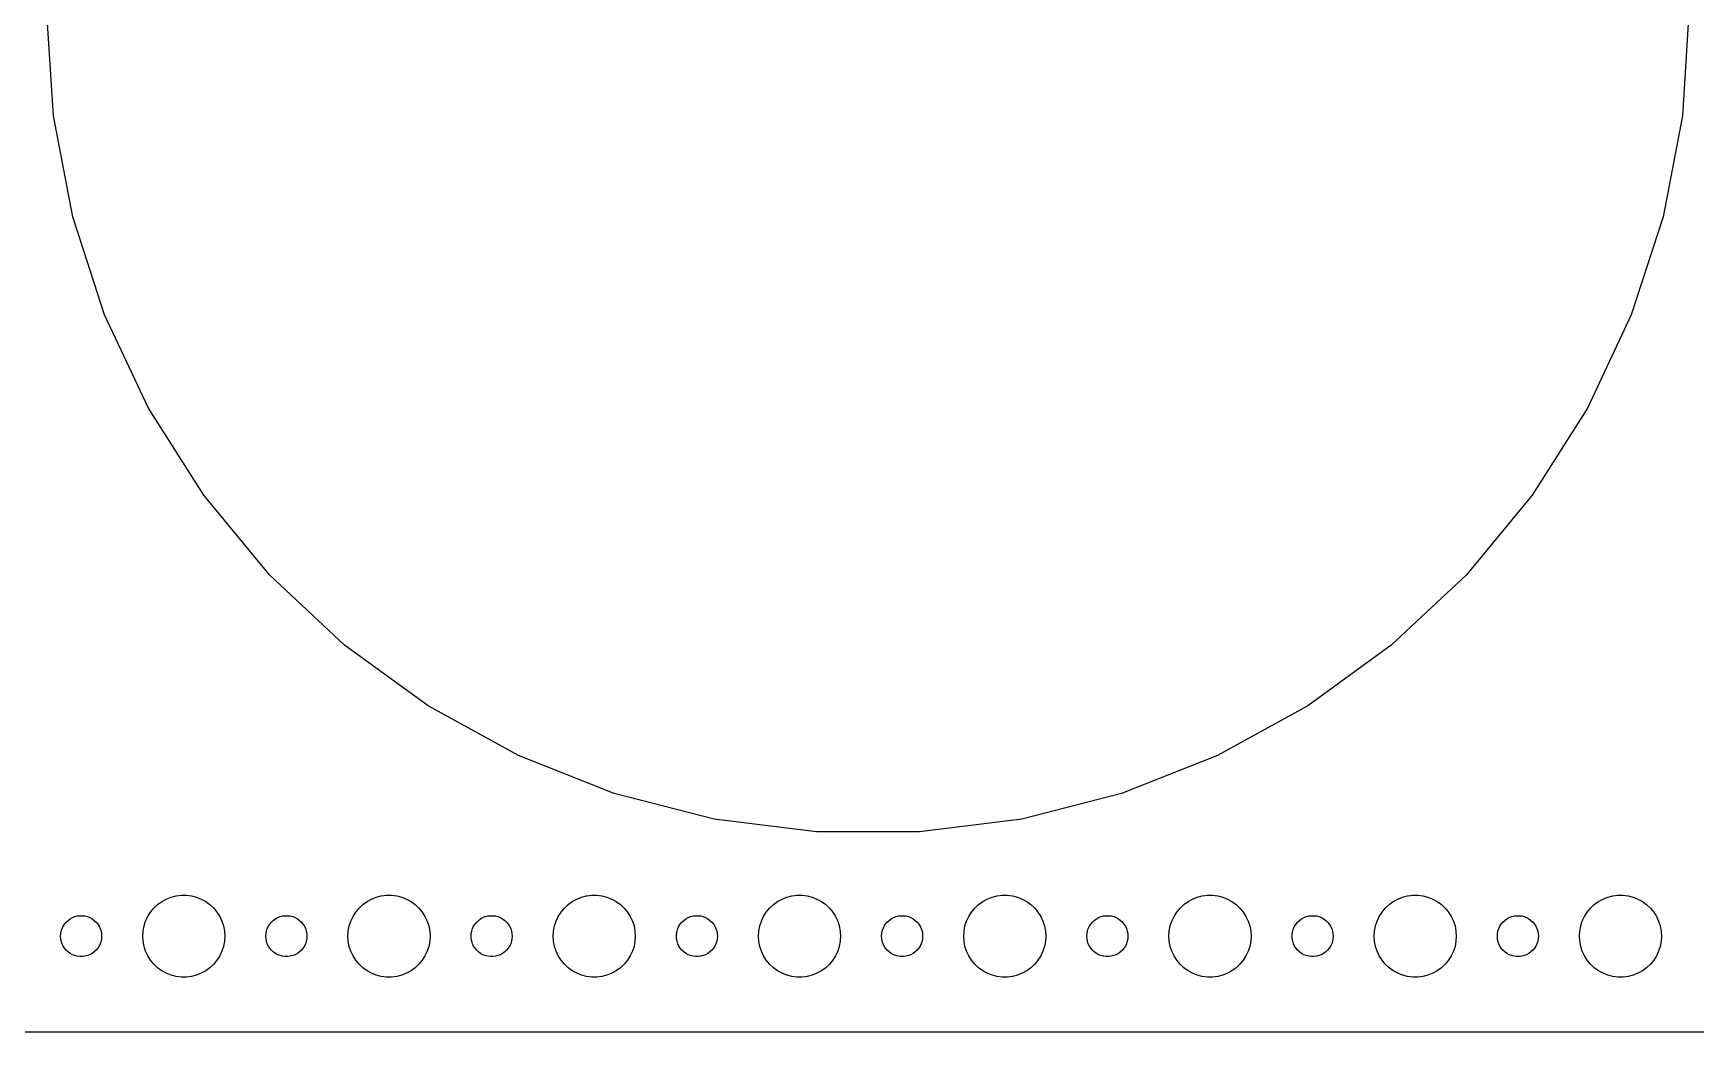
# Model space of a CAD drawing. Header units: metres. Extents: x -254 to 254, y -74 to 74.
# Drawn here: x -123.5 to -2, y -74.5 to -1.5 of the extents above; entities that cross this region are included whole.
import ezdxf

# ---------------------------------------------------------------- set-up
doc = ezdxf.new("R2010")
doc.units = ezdxf.units.M

msp = doc.modelspace()

# ---------------------------------------------------------------- linework, layer by layer
for p, q in [((-122.027, -7.51999), (-122.5, 0)), ((-2.5, 0), (-2.97311, -7.51999)), ((-120.615, -14.9214), (-122.027, -7.51999)), ((-2.97311, -7.51999), (-4.38501, -14.9214)), ((-118.287, -22.0875), (-120.615, -14.9214)), ((-4.38501, -14.9214), (-6.71341, -22.0875)), ((-115.078, -28.9052), (-118.287, -22.0875)), ((-6.71341, -22.0875), (-9.92159, -28.9052)), ((-111.041, -35.2671), (-115.078, -28.9052)), ((-9.92159, -28.9052), (-13.959, -35.2671)), ((-106.238, -41.0728), (-111.041, -35.2671)), ((-13.959, -35.2671), (-18.7619, -41.0728)), ((-100.745, -46.2308), (-106.238, -41.0728)), ((-18.7619, -41.0728), (-24.2545, -46.2308)), ((-94.6496, -50.6597), (-100.745, -46.2308)), ((-24.2545, -46.2308), (-30.3504, -50.6597)), ((-88.0468, -54.2896), (-94.6496, -50.6597)), ((-30.3504, -50.6597), (-36.9532, -54.2896)), ((-81.041, -57.0634), (-88.0468, -54.2896)), ((-36.9532, -54.2896), (-43.959, -57.0634)), ((-73.7429, -58.9372), (-81.041, -57.0634)), ((-43.959, -57.0634), (-51.2571, -58.9372)), ((-66.2674, -59.8816), (-73.7429, -58.9372)), ((-51.2571, -58.9372), (-58.7326, -59.8816)), ((-58.7326, -59.8816), (-66.2674, -59.8816)), ((-114.927, -65.7366), (-114.687, -65.4464)), ((-114.687, -65.4464), (-114.412, -65.1885)), ((-114.412, -65.1885), (-114.107, -64.967)), ((-114.107, -64.967), (-113.777, -64.7855)), ((-113.777, -64.7855), (-113.427, -64.6468)), ((-113.427, -64.6468), (-113.062, -64.5531)), ((-113.062, -64.5531), (-112.688, -64.5059)), ((-112.688, -64.5059), (-112.312, -64.5059)), ((-112.312, -64.5059), (-111.938, -64.5531)), ((-111.938, -64.5531), (-111.573, -64.6468)), ((-111.573, -64.6468), (-111.223, -64.7855)), ((-111.223, -64.7855), (-110.893, -64.967)), ((-110.893, -64.967), (-110.588, -65.1885)), ((-110.588, -65.1885), (-110.313, -65.4464)), ((-110.313, -65.4464), (-110.073, -65.7366)), ((-99.927, -65.7366), (-99.6869, -65.4464)), ((-99.6869, -65.4464), (-99.4123, -65.1885)), ((-99.4123, -65.1885), (-99.1075, -64.967)), ((-99.1075, -64.967), (-98.7773, -64.7855)), ((-98.7773, -64.7855), (-98.427, -64.6468)), ((-98.427, -64.6468), (-98.0621, -64.5531)), ((-98.0621, -64.5531), (-97.6884, -64.5059)), ((-97.6884, -64.5059), (-97.3116, -64.5059)), ((-97.3116, -64.5059), (-96.9379, -64.5531)), ((-96.9379, -64.5531), (-96.573, -64.6468)), ((-96.573, -64.6468), (-96.2227, -64.7855)), ((-96.2227, -64.7855), (-95.8925, -64.967)), ((-95.8925, -64.967), (-95.5877, -65.1885)), ((-95.5877, -65.1885), (-95.3131, -65.4464)), ((-95.3131, -65.4464), (-95.073, -65.7366)), ((-84.927, -65.7366), (-84.6869, -65.4464)), ((-84.6869, -65.4464), (-84.4123, -65.1885)), ((-84.4123, -65.1885), (-84.1075, -64.967)), ((-84.1075, -64.967), (-83.7773, -64.7855)), ((-83.7773, -64.7855), (-83.427, -64.6468)), ((-83.427, -64.6468), (-83.0621, -64.5531)), ((-83.0621, -64.5531), (-82.6884, -64.5059)), ((-82.6884, -64.5059), (-82.3116, -64.5059)), ((-82.3116, -64.5059), (-81.9379, -64.5531)), ((-81.9379, -64.5531), (-81.573, -64.6468)), ((-81.573, -64.6468), (-81.2227, -64.7855)), ((-81.2227, -64.7855), (-80.8925, -64.967)), ((-80.8925, -64.967), (-80.5877, -65.1885)), ((-80.5877, -65.1885), (-80.3131, -65.4464)), ((-80.3131, -65.4464), (-80.073, -65.7366)), ((-69.927, -65.7366), (-69.6869, -65.4464)), ((-69.6869, -65.4464), (-69.4123, -65.1885)), ((-69.4123, -65.1885), (-69.1075, -64.967)), ((-69.1075, -64.967), (-68.7773, -64.7855)), ((-68.7773, -64.7855), (-68.427, -64.6468)), ((-68.427, -64.6468), (-68.0621, -64.5531)), ((-68.0621, -64.5531), (-67.6884, -64.5059)), ((-67.6884, -64.5059), (-67.3116, -64.5059)), ((-67.3116, -64.5059), (-66.9379, -64.5531)), ((-66.9379, -64.5531), (-66.573, -64.6468)), ((-66.573, -64.6468), (-66.2227, -64.7855)), ((-66.2227, -64.7855), (-65.8925, -64.967)), ((-65.8925, -64.967), (-65.5877, -65.1885)), ((-65.5877, -65.1885), (-65.3131, -65.4464)), ((-65.3131, -65.4464), (-65.073, -65.7366)), ((-54.927, -65.7366), (-54.6869, -65.4464)), ((-54.6869, -65.4464), (-54.4123, -65.1885)), ((-54.4123, -65.1885), (-54.1075, -64.967)), ((-54.1075, -64.967), (-53.7773, -64.7855)), ((-53.7773, -64.7855), (-53.427, -64.6468)), ((-53.427, -64.6468), (-53.0621, -64.5531)), ((-53.0621, -64.5531), (-52.6884, -64.5059)), ((-52.6884, -64.5059), (-52.3116, -64.5059)), ((-52.3116, -64.5059), (-51.9379, -64.5531)), ((-51.9379, -64.5531), (-51.5729, -64.6468)), ((-51.5729, -64.6468), (-51.2227, -64.7855)), ((-51.2227, -64.7855), (-50.8925, -64.967)), ((-50.8925, -64.967), (-50.5877, -65.1885)), ((-50.5877, -65.1885), (-50.3131, -65.4464)), ((-50.3131, -65.4464), (-50.0729, -65.7366)), ((-39.927, -65.7366), (-39.6869, -65.4464)), ((-39.6869, -65.4464), (-39.4123, -65.1885)), ((-39.4123, -65.1885), (-39.1075, -64.967)), ((-39.1075, -64.967), (-38.7773, -64.7855)), ((-38.7773, -64.7855), (-38.427, -64.6468)), ((-38.427, -64.6468), (-38.0621, -64.5531)), ((-38.0621, -64.5531), (-37.6884, -64.5059)), ((-37.6884, -64.5059), (-37.3116, -64.5059)), ((-37.3116, -64.5059), (-36.9379, -64.5531)), ((-36.9379, -64.5531), (-36.5729, -64.6468)), ((-36.5729, -64.6468), (-36.2227, -64.7855)), ((-36.2227, -64.7855), (-35.8925, -64.967)), ((-35.8925, -64.967), (-35.5877, -65.1885)), ((-35.5877, -65.1885), (-35.3131, -65.4464)), ((-35.3131, -65.4464), (-35.0729, -65.7366)), ((-24.927, -65.7366), (-24.6869, -65.4464)), ((-24.6869, -65.4464), (-24.4123, -65.1885)), ((-24.4123, -65.1885), (-24.1075, -64.967)), ((-24.1075, -64.967), (-23.7773, -64.7855)), ((-23.7773, -64.7855), (-23.427, -64.6468)), ((-23.427, -64.6468), (-23.0621, -64.5531)), ((-23.0621, -64.5531), (-22.6884, -64.5059)), ((-22.6884, -64.5059), (-22.3116, -64.5059)), ((-22.3116, -64.5059), (-21.9379, -64.5531)), ((-21.9379, -64.5531), (-21.5729, -64.6468)), ((-21.5729, -64.6468), (-21.2227, -64.7855)), ((-21.2227, -64.7855), (-20.8925, -64.967)), ((-20.8925, -64.967), (-20.5877, -65.1885)), ((-20.5877, -65.1885), (-20.3131, -65.4464)), ((-20.3131, -65.4464), (-20.0729, -65.7366)), ((-9.92705, -65.7366), (-9.6869, -65.4464)), ((-9.6869, -65.4464), (-9.41226, -65.1885)), ((-9.41226, -65.1885), (-9.10747, -64.967)), ((-9.10747, -64.967), (-8.77733, -64.7855)), ((-8.77733, -64.7855), (-8.42705, -64.6468)), ((-8.42705, -64.6468), (-8.06213, -64.5531)), ((-8.06213, -64.5531), (-7.68837, -64.5059)), ((-7.68837, -64.5059), (-7.31161, -64.5059)), ((-7.31161, -64.5059), (-6.93785, -64.5531)), ((-6.93785, -64.5531), (-6.57294, -64.6468)), ((-6.57294, -64.6468), (-6.22266, -64.7855)), ((-6.22266, -64.7855), (-5.89252, -64.967)), ((-5.89252, -64.967), (-5.58772, -65.1885)), ((-5.58772, -65.1885), (-5.31308, -65.4464)), ((-5.31308, -65.4464), (-5.07294, -65.7366)), ((-121.395, -66.9478), (-121.314, -66.7774)), ((-121.314, -66.7774), (-121.214, -66.6183)), ((-121.214, -66.6183), (-121.093, -66.4732)), ((-121.093, -66.4732), (-120.956, -66.3442)), ((-120.956, -66.3442), (-120.804, -66.2335)), ((-120.804, -66.2335), (-120.639, -66.1428)), ((-120.639, -66.1428), (-120.464, -66.0734)), ((-120.464, -66.0734), (-120.281, -66.0266)), ((-120.281, -66.0266), (-120.094, -66.003)), ((-120.094, -66.003), (-119.906, -66.003)), ((-119.906, -66.003), (-119.719, -66.0266)), ((-119.719, -66.0266), (-119.536, -66.0734)), ((-119.536, -66.0734), (-119.361, -66.1428)), ((-119.361, -66.1428), (-119.196, -66.2335)), ((-119.196, -66.2335), (-119.044, -66.3442)), ((-119.044, -66.3442), (-118.907, -66.4732)), ((-118.907, -66.4732), (-118.786, -66.6183)), ((-118.786, -66.6183), (-118.686, -66.7774)), ((-118.686, -66.7774), (-118.605, -66.9478)), ((-115.476, -67.124), (-115.406, -66.7539)), ((-115.406, -66.7539), (-115.289, -66.3956)), ((-115.289, -66.3956), (-115.129, -66.0547)), ((-115.129, -66.0547), (-114.927, -65.7366)), ((-110.073, -65.7366), (-109.871, -66.0547)), ((-109.871, -66.0547), (-109.711, -66.3956)), ((-109.711, -66.3956), (-109.594, -66.7539)), ((-109.594, -66.7539), (-109.524, -67.124)), ((-106.395, -66.9478), (-106.314, -66.7774)), ((-106.314, -66.7774), (-106.214, -66.6183)), ((-106.214, -66.6183), (-106.093, -66.4732)), ((-106.093, -66.4732), (-105.956, -66.3442)), ((-105.956, -66.3442), (-105.804, -66.2335)), ((-105.804, -66.2335), (-105.639, -66.1428)), ((-105.639, -66.1428), (-105.464, -66.0734)), ((-105.464, -66.0734), (-105.281, -66.0266)), ((-105.281, -66.0266), (-105.094, -66.003)), ((-105.094, -66.003), (-104.906, -66.003)), ((-104.906, -66.003), (-104.719, -66.0266)), ((-104.719, -66.0266), (-104.536, -66.0734)), ((-104.536, -66.0734), (-104.361, -66.1428)), ((-104.361, -66.1428), (-104.196, -66.2335)), ((-104.196, -66.2335), (-104.044, -66.3442)), ((-104.044, -66.3442), (-103.907, -66.4732)), ((-103.907, -66.4732), (-103.786, -66.6183)), ((-103.786, -66.6183), (-103.686, -66.7774)), ((-103.686, -66.7774), (-103.605, -66.9478)), ((-100.476, -67.124), (-100.406, -66.7539)), ((-100.406, -66.7539), (-100.289, -66.3956)), ((-100.289, -66.3956), (-100.129, -66.0547)), ((-100.129, -66.0547), (-99.927, -65.7366)), ((-95.073, -65.7366), (-94.8711, -66.0547)), ((-94.8711, -66.0547), (-94.7107, -66.3956)), ((-94.7107, -66.3956), (-94.5943, -66.7539)), ((-94.5943, -66.7539), (-94.5237, -67.124)), ((-91.3947, -66.9478), (-91.3145, -66.7774)), ((-91.3145, -66.7774), (-91.2135, -66.6183)), ((-91.2135, -66.6183), (-91.0934, -66.4732)), ((-91.0934, -66.4732), (-90.9561, -66.3442)), ((-90.9561, -66.3442), (-90.8037, -66.2335)), ((-90.8037, -66.2335), (-90.6387, -66.1428)), ((-90.6387, -66.1428), (-90.4635, -66.0734)), ((-90.4635, -66.0734), (-90.2811, -66.0266)), ((-90.2811, -66.0266), (-90.0942, -66.003)), ((-90.0942, -66.003), (-89.9058, -66.003)), ((-89.9058, -66.003), (-89.7189, -66.0266)), ((-89.7189, -66.0266), (-89.5365, -66.0734)), ((-89.5365, -66.0734), (-89.3613, -66.1428)), ((-89.3613, -66.1428), (-89.1963, -66.2335)), ((-89.1963, -66.2335), (-89.0439, -66.3442)), ((-89.0439, -66.3442), (-88.9065, -66.4732)), ((-88.9065, -66.4732), (-88.7865, -66.6183)), ((-88.7865, -66.6183), (-88.6855, -66.7774)), ((-88.6855, -66.7774), (-88.6053, -66.9478)), ((-85.4763, -67.124), (-85.4057, -66.7539)), ((-85.4057, -66.7539), (-85.2893, -66.3956)), ((-85.2893, -66.3956), (-85.1289, -66.0547)), ((-85.1289, -66.0547), (-84.927, -65.7366)), ((-80.073, -65.7366), (-79.8711, -66.0547)), ((-79.8711, -66.0547), (-79.7107, -66.3956)), ((-79.7107, -66.3956), (-79.5943, -66.7539)), ((-79.5943, -66.7539), (-79.5237, -67.124)), ((-76.3947, -66.9478), (-76.3145, -66.7774)), ((-76.3145, -66.7774), (-76.2135, -66.6183)), ((-76.2135, -66.6183), (-76.0934, -66.4732)), ((-76.0934, -66.4732), (-75.9561, -66.3442)), ((-75.9561, -66.3442), (-75.8037, -66.2335)), ((-75.8037, -66.2335), (-75.6387, -66.1428)), ((-75.6387, -66.1428), (-75.4635, -66.0734)), ((-75.4635, -66.0734), (-75.2811, -66.0266)), ((-75.2811, -66.0266), (-75.0942, -66.003)), ((-75.0942, -66.003), (-74.9058, -66.003)), ((-74.9058, -66.003), (-74.7189, -66.0266)), ((-74.7189, -66.0266), (-74.5365, -66.0734)), ((-74.5365, -66.0734), (-74.3613, -66.1428)), ((-74.3613, -66.1428), (-74.1963, -66.2335)), ((-74.1963, -66.2335), (-74.0439, -66.3442)), ((-74.0439, -66.3442), (-73.9065, -66.4732)), ((-73.9065, -66.4732), (-73.7865, -66.6183)), ((-73.7865, -66.6183), (-73.6855, -66.7774)), ((-73.6855, -66.7774), (-73.6053, -66.9478)), ((-70.4763, -67.124), (-70.4057, -66.7539)), ((-70.4057, -66.7539), (-70.2893, -66.3956)), ((-70.2893, -66.3956), (-70.1289, -66.0547)), ((-70.1289, -66.0547), (-69.927, -65.7366)), ((-65.073, -65.7366), (-64.8711, -66.0547)), ((-64.8711, -66.0547), (-64.7107, -66.3956)), ((-64.7107, -66.3956), (-64.5943, -66.7539)), ((-64.5943, -66.7539), (-64.5237, -67.124)), ((-61.3947, -66.9478), (-61.3145, -66.7774)), ((-61.3145, -66.7774), (-61.2135, -66.6183)), ((-61.2135, -66.6183), (-61.0934, -66.4732)), ((-61.0934, -66.4732), (-60.9561, -66.3442)), ((-60.9561, -66.3442), (-60.8037, -66.2335)), ((-60.8037, -66.2335), (-60.6387, -66.1428)), ((-60.6387, -66.1428), (-60.4635, -66.0734)), ((-60.4635, -66.0734), (-60.2811, -66.0266)), ((-60.2811, -66.0266), (-60.0942, -66.003)), ((-60.0942, -66.003), (-59.9058, -66.003)), ((-59.9058, -66.003), (-59.7189, -66.0266)), ((-59.7189, -66.0266), (-59.5365, -66.0734)), ((-59.5365, -66.0734), (-59.3613, -66.1428)), ((-59.3613, -66.1428), (-59.1963, -66.2335)), ((-59.1963, -66.2335), (-59.0439, -66.3442)), ((-59.0439, -66.3442), (-58.9065, -66.4732)), ((-58.9065, -66.4732), (-58.7865, -66.6183)), ((-58.7865, -66.6183), (-58.6855, -66.7774)), ((-58.6855, -66.7774), (-58.6053, -66.9478)), ((-55.4763, -67.124), (-55.4057, -66.7539)), ((-55.4057, -66.7539), (-55.2893, -66.3956)), ((-55.2893, -66.3956), (-55.1289, -66.0547)), ((-55.1289, -66.0547), (-54.927, -65.7366)), ((-50.0729, -65.7366), (-49.8711, -66.0547)), ((-49.8711, -66.0547), (-49.7107, -66.3956)), ((-49.7107, -66.3956), (-49.5942, -66.7539)), ((-49.5942, -66.7539), (-49.5237, -67.124)), ((-46.3947, -66.9478), (-46.3145, -66.7774)), ((-46.3145, -66.7774), (-46.2135, -66.6183)), ((-46.2135, -66.6183), (-46.0934, -66.4732)), ((-46.0934, -66.4732), (-45.9561, -66.3442)), ((-45.9561, -66.3442), (-45.8037, -66.2335)), ((-45.8037, -66.2335), (-45.6387, -66.1428)), ((-45.6387, -66.1428), (-45.4635, -66.0734)), ((-45.4635, -66.0734), (-45.2811, -66.0266)), ((-45.2811, -66.0266), (-45.0942, -66.003)), ((-45.0942, -66.003), (-44.9058, -66.003)), ((-44.9058, -66.003), (-44.7189, -66.0266)), ((-44.7189, -66.0266), (-44.5365, -66.0734)), ((-44.5365, -66.0734), (-44.3613, -66.1428)), ((-44.3613, -66.1428), (-44.1963, -66.2335)), ((-44.1963, -66.2335), (-44.0439, -66.3442)), ((-44.0439, -66.3442), (-43.9065, -66.4732)), ((-43.9065, -66.4732), (-43.7865, -66.6183)), ((-43.7865, -66.6183), (-43.6855, -66.7774)), ((-43.6855, -66.7774), (-43.6053, -66.9478)), ((-40.4763, -67.124), (-40.4057, -66.7539)), ((-40.4057, -66.7539), (-40.2893, -66.3956)), ((-40.2893, -66.3956), (-40.1289, -66.0547)), ((-40.1289, -66.0547), (-39.927, -65.7366)), ((-35.0729, -65.7366), (-34.8711, -66.0547)), ((-34.8711, -66.0547), (-34.7107, -66.3956)), ((-34.7107, -66.3956), (-34.5942, -66.7539)), ((-34.5942, -66.7539), (-34.5237, -67.124)), ((-31.3947, -66.9478), (-31.3145, -66.7774)), ((-31.3145, -66.7774), (-31.2135, -66.6183)), ((-31.2135, -66.6183), (-31.0934, -66.4732)), ((-31.0934, -66.4732), (-30.9561, -66.3442)), ((-30.9561, -66.3442), (-30.8037, -66.2335)), ((-30.8037, -66.2335), (-30.6387, -66.1428)), ((-30.6387, -66.1428), (-30.4635, -66.0734)), ((-30.4635, -66.0734), (-30.2811, -66.0266)), ((-30.2811, -66.0266), (-30.0942, -66.003)), ((-30.0942, -66.003), (-29.9058, -66.003)), ((-29.9058, -66.003), (-29.7189, -66.0266)), ((-29.7189, -66.0266), (-29.5365, -66.0734)), ((-29.5365, -66.0734), (-29.3613, -66.1428)), ((-29.3613, -66.1428), (-29.1963, -66.2335)), ((-29.1963, -66.2335), (-29.0439, -66.3442)), ((-29.0439, -66.3442), (-28.9065, -66.4732)), ((-28.9065, -66.4732), (-28.7865, -66.6183)), ((-28.7865, -66.6183), (-28.6855, -66.7774)), ((-28.6855, -66.7774), (-28.6053, -66.9478)), ((-25.4763, -67.124), (-25.4057, -66.7539)), ((-25.4057, -66.7539), (-25.2893, -66.3956)), ((-25.2893, -66.3956), (-25.1289, -66.0547)), ((-25.1289, -66.0547), (-24.927, -65.7366)), ((-20.0729, -65.7366), (-19.8711, -66.0547)), ((-19.8711, -66.0547), (-19.7107, -66.3956)), ((-19.7107, -66.3956), (-19.5942, -66.7539)), ((-19.5942, -66.7539), (-19.5237, -67.124)), ((-16.3947, -66.9478), (-16.3145, -66.7774)), ((-16.3145, -66.7774), (-16.2135, -66.6183)), ((-16.2135, -66.6183), (-16.0934, -66.4732)), ((-16.0934, -66.4732), (-15.9561, -66.3442)), ((-15.9561, -66.3442), (-15.8037, -66.2335)), ((-15.8037, -66.2335), (-15.6387, -66.1428)), ((-15.6387, -66.1428), (-15.4635, -66.0734)), ((-15.4635, -66.0734), (-15.2811, -66.0266)), ((-15.2811, -66.0266), (-15.0942, -66.003)), ((-15.0942, -66.003), (-14.9058, -66.003)), ((-14.9058, -66.003), (-14.7189, -66.0266)), ((-14.7189, -66.0266), (-14.5365, -66.0734)), ((-14.5365, -66.0734), (-14.3613, -66.1428)), ((-14.3613, -66.1428), (-14.1963, -66.2335)), ((-14.1963, -66.2335), (-14.0439, -66.3442)), ((-14.0439, -66.3442), (-13.9065, -66.4732)), ((-13.9065, -66.4732), (-13.7865, -66.6183)), ((-13.7865, -66.6183), (-13.6855, -66.7774)), ((-13.6855, -66.7774), (-13.6053, -66.9478)), ((-10.4763, -67.124), (-10.4057, -66.7539)), ((-10.4057, -66.7539), (-10.2893, -66.3956)), ((-10.2893, -66.3956), (-10.1289, -66.0547)), ((-10.1289, -66.0547), (-9.92705, -65.7366)), ((-5.07294, -65.7366), (-4.87108, -66.0547)), ((-4.87108, -66.0547), (-4.71066, -66.3956)), ((-4.71066, -66.3956), (-4.59424, -66.7539)), ((-4.59424, -66.7539), (-4.52365, -67.124)), ((-121.5, -67.5), (-121.488, -67.312)), ((-121.488, -67.688), (-121.5, -67.5)), ((-121.488, -67.312), (-121.453, -67.127)), ((-121.453, -67.873), (-121.488, -67.688)), ((-121.453, -67.127), (-121.395, -66.9478)), ((-121.395, -68.0522), (-121.453, -67.873)), ((-118.605, -66.9478), (-118.547, -67.127)), ((-118.547, -67.873), (-118.605, -68.0522)), ((-118.547, -67.127), (-118.512, -67.312)), ((-118.512, -67.688), (-118.547, -67.873)), ((-118.512, -67.312), (-118.5, -67.5)), ((-118.5, -67.5), (-118.512, -67.688)), ((-115.5, -67.5), (-115.476, -67.124)), ((-115.476, -67.876), (-115.5, -67.5)), ((-115.406, -68.2461), (-115.476, -67.876)), ((-109.524, -67.876), (-109.594, -68.2461)), ((-109.524, -67.124), (-109.5, -67.5)), ((-109.5, -67.5), (-109.524, -67.876)), ((-106.5, -67.5), (-106.488, -67.312)), ((-106.488, -67.688), (-106.5, -67.5)), ((-106.488, -67.312), (-106.453, -67.127)), ((-106.453, -67.873), (-106.488, -67.688)), ((-106.453, -67.127), (-106.395, -66.9478)), ((-106.395, -68.0522), (-106.453, -67.873)), ((-103.605, -66.9478), (-103.547, -67.127)), ((-103.547, -67.873), (-103.605, -68.0522)), ((-103.547, -67.127), (-103.512, -67.312)), ((-103.512, -67.688), (-103.547, -67.873)), ((-103.512, -67.312), (-103.5, -67.5)), ((-103.5, -67.5), (-103.512, -67.688)), ((-100.5, -67.5), (-100.476, -67.124)), ((-100.476, -67.876), (-100.5, -67.5)), ((-100.406, -68.2461), (-100.476, -67.876)), ((-94.5237, -67.876), (-94.5943, -68.2461)), ((-94.5237, -67.124), (-94.5, -67.5)), ((-94.5, -67.5), (-94.5237, -67.876)), ((-91.5, -67.5), (-91.4882, -67.312)), ((-91.4882, -67.688), (-91.5, -67.5)), ((-91.4882, -67.312), (-91.4529, -67.127)), ((-91.4529, -67.873), (-91.4882, -67.688)), ((-91.4529, -67.127), (-91.3947, -66.9478)), ((-91.3947, -68.0522), (-91.4529, -67.873)), ((-88.6053, -66.9478), (-88.5471, -67.127)), ((-88.5471, -67.873), (-88.6053, -68.0522)), ((-88.5471, -67.127), (-88.5118, -67.312)), ((-88.5118, -67.688), (-88.5471, -67.873)), ((-88.5118, -67.312), (-88.5, -67.5)), ((-88.5, -67.5), (-88.5118, -67.688)), ((-85.5, -67.5), (-85.4763, -67.124)), ((-85.4763, -67.876), (-85.5, -67.5)), ((-85.4057, -68.2461), (-85.4763, -67.876)), ((-79.5237, -67.876), (-79.5943, -68.2461)), ((-79.5237, -67.124), (-79.5, -67.5)), ((-79.5, -67.5), (-79.5237, -67.876)), ((-76.5, -67.5), (-76.4882, -67.312)), ((-76.4882, -67.688), (-76.5, -67.5)), ((-76.4882, -67.312), (-76.4529, -67.127)), ((-76.4529, -67.873), (-76.4882, -67.688)), ((-76.4529, -67.127), (-76.3947, -66.9478)), ((-76.3947, -68.0522), (-76.4529, -67.873)), ((-73.6053, -66.9478), (-73.5471, -67.127)), ((-73.5471, -67.873), (-73.6053, -68.0522)), ((-73.5471, -67.127), (-73.5118, -67.312)), ((-73.5118, -67.688), (-73.5471, -67.873)), ((-73.5118, -67.312), (-73.5, -67.5)), ((-73.5, -67.5), (-73.5118, -67.688)), ((-70.5, -67.5), (-70.4763, -67.124)), ((-70.4763, -67.876), (-70.5, -67.5)), ((-70.4057, -68.2461), (-70.4763, -67.876)), ((-64.5237, -67.876), (-64.5943, -68.2461)), ((-64.5237, -67.124), (-64.5, -67.5)), ((-64.5, -67.5), (-64.5237, -67.876)), ((-61.5, -67.5), (-61.4882, -67.312)), ((-61.4882, -67.688), (-61.5, -67.5)), ((-61.4882, -67.312), (-61.4529, -67.127)), ((-61.4529, -67.873), (-61.4882, -67.688)), ((-61.4529, -67.127), (-61.3947, -66.9478)), ((-61.3947, -68.0522), (-61.4529, -67.873)), ((-58.6053, -66.9478), (-58.5471, -67.127)), ((-58.5471, -67.873), (-58.6053, -68.0522)), ((-58.5471, -67.127), (-58.5118, -67.312)), ((-58.5118, -67.688), (-58.5471, -67.873)), ((-58.5118, -67.312), (-58.5, -67.5)), ((-58.5, -67.5), (-58.5118, -67.688)), ((-55.5, -67.5), (-55.4763, -67.124)), ((-55.4763, -67.876), (-55.5, -67.5)), ((-55.4057, -68.2461), (-55.4763, -67.876)), ((-49.5237, -67.876), (-49.5942, -68.2461)), ((-49.5237, -67.124), (-49.5, -67.5)), ((-49.5, -67.5), (-49.5237, -67.876)), ((-46.5, -67.5), (-46.4882, -67.312)), ((-46.4882, -67.688), (-46.5, -67.5)), ((-46.4882, -67.312), (-46.4529, -67.127)), ((-46.4529, -67.873), (-46.4882, -67.688)), ((-46.4529, -67.127), (-46.3947, -66.9478)), ((-46.3947, -68.0522), (-46.4529, -67.873)), ((-43.6053, -66.9478), (-43.5471, -67.127)), ((-43.5471, -67.873), (-43.6053, -68.0522)), ((-43.5471, -67.127), (-43.5118, -67.312)), ((-43.5118, -67.688), (-43.5471, -67.873)), ((-43.5118, -67.312), (-43.5, -67.5)), ((-43.5, -67.5), (-43.5118, -67.688)), ((-40.5, -67.5), (-40.4763, -67.124)), ((-40.4763, -67.876), (-40.5, -67.5)), ((-40.4057, -68.2461), (-40.4763, -67.876)), ((-34.5237, -67.876), (-34.5942, -68.2461)), ((-34.5237, -67.124), (-34.5, -67.5)), ((-34.5, -67.5), (-34.5237, -67.876)), ((-31.5, -67.5), (-31.4882, -67.312)), ((-31.4882, -67.688), (-31.5, -67.5)), ((-31.4882, -67.312), (-31.4529, -67.127)), ((-31.4529, -67.873), (-31.4882, -67.688)), ((-31.4529, -67.127), (-31.3947, -66.9478)), ((-31.3947, -68.0522), (-31.4529, -67.873)), ((-28.6053, -66.9478), (-28.5471, -67.127)), ((-28.5471, -67.873), (-28.6053, -68.0522)), ((-28.5471, -67.127), (-28.5118, -67.312)), ((-28.5118, -67.688), (-28.5471, -67.873)), ((-28.5118, -67.312), (-28.5, -67.5)), ((-28.5, -67.5), (-28.5118, -67.688)), ((-25.5, -67.5), (-25.4763, -67.124)), ((-25.4763, -67.876), (-25.5, -67.5)), ((-25.4057, -68.2461), (-25.4763, -67.876)), ((-19.5237, -67.876), (-19.5942, -68.2461)), ((-19.5237, -67.124), (-19.5, -67.5)), ((-19.5, -67.5), (-19.5237, -67.876)), ((-16.5, -67.5), (-16.4882, -67.312)), ((-16.4882, -67.688), (-16.5, -67.5)), ((-16.4882, -67.312), (-16.4529, -67.127)), ((-16.4529, -67.873), (-16.4882, -67.688)), ((-16.4529, -67.127), (-16.3947, -66.9478)), ((-16.3947, -68.0522), (-16.4529, -67.873)), ((-13.6053, -66.9478), (-13.5471, -67.127)), ((-13.5471, -67.873), (-13.6053, -68.0522)), ((-13.5471, -67.127), (-13.5118, -67.312)), ((-13.5118, -67.688), (-13.5471, -67.873)), ((-13.5118, -67.312), (-13.5, -67.5)), ((-13.5, -67.5), (-13.5118, -67.688)), ((-10.5, -67.5), (-10.4763, -67.124)), ((-10.4763, -67.876), (-10.5, -67.5)), ((-10.4057, -68.2461), (-10.4763, -67.876)), ((-4.52365, -67.876), (-4.59424, -68.2461)), ((-4.52365, -67.124), (-4.5, -67.5)), ((-4.5, -67.5), (-4.52365, -67.876)), ((-121.314, -68.2226), (-121.395, -68.0522)), ((-121.214, -68.3817), (-121.314, -68.2226)), ((-121.093, -68.5268), (-121.214, -68.3817)), ((-120.956, -68.6558), (-121.093, -68.5268)), ((-120.804, -68.7665), (-120.956, -68.6558)), ((-120.639, -68.8572), (-120.804, -68.7665)), ((-120.464, -68.9266), (-120.639, -68.8572)), ((-120.281, -68.9734), (-120.464, -68.9266)), ((-120.094, -68.997), (-120.281, -68.9734)), ((-119.906, -68.997), (-120.094, -68.997)), ((-119.719, -68.9734), (-119.906, -68.997)), ((-119.536, -68.9266), (-119.719, -68.9734)), ((-119.361, -68.8572), (-119.536, -68.9266)), ((-119.196, -68.7665), (-119.361, -68.8572)), ((-119.044, -68.6558), (-119.196, -68.7665)), ((-118.907, -68.5268), (-119.044, -68.6558)), ((-118.786, -68.3817), (-118.907, -68.5268)), ((-118.686, -68.2226), (-118.786, -68.3817)), ((-118.605, -68.0522), (-118.686, -68.2226)), ((-115.289, -68.6044), (-115.406, -68.2461)), ((-115.129, -68.9453), (-115.289, -68.6044)), ((-114.927, -69.2634), (-115.129, -68.9453)), ((-109.871, -68.9453), (-110.073, -69.2634)), ((-109.711, -68.6044), (-109.871, -68.9453)), ((-109.594, -68.2461), (-109.711, -68.6044)), ((-106.314, -68.2226), (-106.395, -68.0522)), ((-106.214, -68.3817), (-106.314, -68.2226)), ((-106.093, -68.5268), (-106.214, -68.3817)), ((-105.956, -68.6558), (-106.093, -68.5268)), ((-105.804, -68.7665), (-105.956, -68.6558)), ((-105.639, -68.8572), (-105.804, -68.7665)), ((-105.464, -68.9266), (-105.639, -68.8572)), ((-105.281, -68.9734), (-105.464, -68.9266)), ((-105.094, -68.997), (-105.281, -68.9734)), ((-104.906, -68.997), (-105.094, -68.997)), ((-104.719, -68.9734), (-104.906, -68.997)), ((-104.536, -68.9266), (-104.719, -68.9734)), ((-104.361, -68.8572), (-104.536, -68.9266)), ((-104.196, -68.7665), (-104.361, -68.8572)), ((-104.044, -68.6558), (-104.196, -68.7665)), ((-103.907, -68.5268), (-104.044, -68.6558)), ((-103.786, -68.3817), (-103.907, -68.5268)), ((-103.686, -68.2226), (-103.786, -68.3817)), ((-103.605, -68.0522), (-103.686, -68.2226)), ((-100.289, -68.6044), (-100.406, -68.2461)), ((-100.129, -68.9453), (-100.289, -68.6044)), ((-99.927, -69.2634), (-100.129, -68.9453)), ((-94.8711, -68.9453), (-95.073, -69.2634)), ((-94.7107, -68.6044), (-94.8711, -68.9453)), ((-94.5943, -68.2461), (-94.7107, -68.6044)), ((-91.3145, -68.2226), (-91.3947, -68.0522)), ((-91.2135, -68.3817), (-91.3145, -68.2226)), ((-91.0934, -68.5268), (-91.2135, -68.3817)), ((-90.9561, -68.6558), (-91.0934, -68.5268)), ((-90.8037, -68.7665), (-90.9561, -68.6558)), ((-90.6387, -68.8572), (-90.8037, -68.7665)), ((-90.4635, -68.9266), (-90.6387, -68.8572)), ((-90.2811, -68.9734), (-90.4635, -68.9266)), ((-90.0942, -68.997), (-90.2811, -68.9734)), ((-89.9058, -68.997), (-90.0942, -68.997)), ((-89.7189, -68.9734), (-89.9058, -68.997)), ((-89.5365, -68.9266), (-89.7189, -68.9734)), ((-89.3613, -68.8572), (-89.5365, -68.9266)), ((-89.1963, -68.7665), (-89.3613, -68.8572)), ((-89.0439, -68.6558), (-89.1963, -68.7665)), ((-88.9065, -68.5268), (-89.0439, -68.6558)), ((-88.7865, -68.3817), (-88.9065, -68.5268)), ((-88.6855, -68.2226), (-88.7865, -68.3817)), ((-88.6053, -68.0522), (-88.6855, -68.2226)), ((-85.2893, -68.6044), (-85.4057, -68.2461)), ((-85.1289, -68.9453), (-85.2893, -68.6044)), ((-84.927, -69.2634), (-85.1289, -68.9453)), ((-79.8711, -68.9453), (-80.073, -69.2634)), ((-79.7107, -68.6044), (-79.8711, -68.9453)), ((-79.5943, -68.2461), (-79.7107, -68.6044)), ((-76.3145, -68.2226), (-76.3947, -68.0522)), ((-76.2135, -68.3817), (-76.3145, -68.2226)), ((-76.0934, -68.5268), (-76.2135, -68.3817)), ((-75.9561, -68.6558), (-76.0934, -68.5268)), ((-75.8037, -68.7665), (-75.9561, -68.6558)), ((-75.6387, -68.8572), (-75.8037, -68.7665)), ((-75.4635, -68.9266), (-75.6387, -68.8572)), ((-75.2811, -68.9734), (-75.4635, -68.9266)), ((-75.0942, -68.997), (-75.2811, -68.9734)), ((-74.9058, -68.997), (-75.0942, -68.997)), ((-74.7189, -68.9734), (-74.9058, -68.997)), ((-74.5365, -68.9266), (-74.7189, -68.9734)), ((-74.3613, -68.8572), (-74.5365, -68.9266)), ((-74.1963, -68.7665), (-74.3613, -68.8572)), ((-74.0439, -68.6558), (-74.1963, -68.7665)), ((-73.9065, -68.5268), (-74.0439, -68.6558)), ((-73.7865, -68.3817), (-73.9065, -68.5268)), ((-73.6855, -68.2226), (-73.7865, -68.3817)), ((-73.6053, -68.0522), (-73.6855, -68.2226)), ((-70.2893, -68.6044), (-70.4057, -68.2461)), ((-70.1289, -68.9453), (-70.2893, -68.6044)), ((-69.927, -69.2634), (-70.1289, -68.9453)), ((-64.8711, -68.9453), (-65.073, -69.2634)), ((-64.7107, -68.6044), (-64.8711, -68.9453)), ((-64.5943, -68.2461), (-64.7107, -68.6044)), ((-61.3145, -68.2226), (-61.3947, -68.0522)), ((-61.2135, -68.3817), (-61.3145, -68.2226)), ((-61.0934, -68.5268), (-61.2135, -68.3817)), ((-60.9561, -68.6558), (-61.0934, -68.5268)), ((-60.8037, -68.7665), (-60.9561, -68.6558)), ((-60.6387, -68.8572), (-60.8037, -68.7665)), ((-60.4635, -68.9266), (-60.6387, -68.8572)), ((-60.2811, -68.9734), (-60.4635, -68.9266)), ((-60.0942, -68.997), (-60.2811, -68.9734)), ((-59.9058, -68.997), (-60.0942, -68.997)), ((-59.7189, -68.9734), (-59.9058, -68.997)), ((-59.5365, -68.9266), (-59.7189, -68.9734)), ((-59.3613, -68.8572), (-59.5365, -68.9266)), ((-59.1963, -68.7665), (-59.3613, -68.8572)), ((-59.0439, -68.6558), (-59.1963, -68.7665)), ((-58.9065, -68.5268), (-59.0439, -68.6558)), ((-58.7865, -68.3817), (-58.9065, -68.5268)), ((-58.6855, -68.2226), (-58.7865, -68.3817)), ((-58.6053, -68.0522), (-58.6855, -68.2226)), ((-55.2893, -68.6044), (-55.4057, -68.2461)), ((-55.1289, -68.9453), (-55.2893, -68.6044)), ((-54.927, -69.2634), (-55.1289, -68.9453)), ((-49.8711, -68.9453), (-50.0729, -69.2634)), ((-49.7107, -68.6044), (-49.8711, -68.9453)), ((-49.5942, -68.2461), (-49.7107, -68.6044)), ((-46.3145, -68.2226), (-46.3947, -68.0522)), ((-46.2135, -68.3817), (-46.3145, -68.2226)), ((-46.0934, -68.5268), (-46.2135, -68.3817)), ((-45.9561, -68.6558), (-46.0934, -68.5268)), ((-45.8037, -68.7665), (-45.9561, -68.6558)), ((-45.6387, -68.8572), (-45.8037, -68.7665)), ((-45.4635, -68.9266), (-45.6387, -68.8572)), ((-45.2811, -68.9734), (-45.4635, -68.9266)), ((-45.0942, -68.997), (-45.2811, -68.9734)), ((-44.9058, -68.997), (-45.0942, -68.997)), ((-44.7189, -68.9734), (-44.9058, -68.997)), ((-44.5365, -68.9266), (-44.7189, -68.9734)), ((-44.3613, -68.8572), (-44.5365, -68.9266)), ((-44.1963, -68.7665), (-44.3613, -68.8572)), ((-44.0439, -68.6558), (-44.1963, -68.7665)), ((-43.9065, -68.5268), (-44.0439, -68.6558)), ((-43.7865, -68.3817), (-43.9065, -68.5268)), ((-43.6855, -68.2226), (-43.7865, -68.3817)), ((-43.6053, -68.0522), (-43.6855, -68.2226)), ((-40.2893, -68.6044), (-40.4057, -68.2461)), ((-40.1289, -68.9453), (-40.2893, -68.6044)), ((-39.927, -69.2634), (-40.1289, -68.9453)), ((-34.8711, -68.9453), (-35.0729, -69.2634)), ((-34.7107, -68.6044), (-34.8711, -68.9453)), ((-34.5942, -68.2461), (-34.7107, -68.6044)), ((-31.3145, -68.2226), (-31.3947, -68.0522)), ((-31.2135, -68.3817), (-31.3145, -68.2226)), ((-31.0934, -68.5268), (-31.2135, -68.3817)), ((-30.9561, -68.6558), (-31.0934, -68.5268)), ((-30.8037, -68.7665), (-30.9561, -68.6558)), ((-30.6387, -68.8572), (-30.8037, -68.7665)), ((-30.4635, -68.9266), (-30.6387, -68.8572)), ((-30.2811, -68.9734), (-30.4635, -68.9266)), ((-30.0942, -68.997), (-30.2811, -68.9734)), ((-29.9058, -68.997), (-30.0942, -68.997)), ((-29.7189, -68.9734), (-29.9058, -68.997)), ((-29.5365, -68.9266), (-29.7189, -68.9734)), ((-29.3613, -68.8572), (-29.5365, -68.9266)), ((-29.1963, -68.7665), (-29.3613, -68.8572)), ((-29.0439, -68.6558), (-29.1963, -68.7665)), ((-28.9065, -68.5268), (-29.0439, -68.6558)), ((-28.7865, -68.3817), (-28.9065, -68.5268)), ((-28.6855, -68.2226), (-28.7865, -68.3817)), ((-28.6053, -68.0522), (-28.6855, -68.2226)), ((-25.2893, -68.6044), (-25.4057, -68.2461)), ((-25.1289, -68.9453), (-25.2893, -68.6044)), ((-24.927, -69.2634), (-25.1289, -68.9453)), ((-19.8711, -68.9453), (-20.0729, -69.2634)), ((-19.7107, -68.6044), (-19.8711, -68.9453)), ((-19.5942, -68.2461), (-19.7107, -68.6044)), ((-16.3145, -68.2226), (-16.3947, -68.0522)), ((-16.2135, -68.3817), (-16.3145, -68.2226)), ((-16.0934, -68.5268), (-16.2135, -68.3817)), ((-15.9561, -68.6558), (-16.0934, -68.5268)), ((-15.8037, -68.7665), (-15.9561, -68.6558)), ((-15.6387, -68.8572), (-15.8037, -68.7665)), ((-15.4635, -68.9266), (-15.6387, -68.8572)), ((-15.2811, -68.9734), (-15.4635, -68.9266)), ((-15.0942, -68.997), (-15.2811, -68.9734)), ((-14.9058, -68.997), (-15.0942, -68.997)), ((-14.7189, -68.9734), (-14.9058, -68.997)), ((-14.5365, -68.9266), (-14.7189, -68.9734)), ((-14.3613, -68.8572), (-14.5365, -68.9266)), ((-14.1963, -68.7665), (-14.3613, -68.8572)), ((-14.0439, -68.6558), (-14.1963, -68.7665)), ((-13.9065, -68.5268), (-14.0439, -68.6558)), ((-13.7865, -68.3817), (-13.9065, -68.5268)), ((-13.6855, -68.2226), (-13.7865, -68.3817)), ((-13.6053, -68.0522), (-13.6855, -68.2226)), ((-10.2893, -68.6044), (-10.4057, -68.2461)), ((-10.1289, -68.9453), (-10.2893, -68.6044)), ((-9.92705, -69.2634), (-10.1289, -68.9453)), ((-4.87108, -68.9453), (-5.07294, -69.2634)), ((-4.71066, -68.6044), (-4.87108, -68.9453)), ((-4.59424, -68.2461), (-4.71066, -68.6044)), ((-114.687, -69.5536), (-114.927, -69.2634)), ((-114.412, -69.8115), (-114.687, -69.5536)), ((-114.107, -70.033), (-114.412, -69.8115)), ((-113.777, -70.2145), (-114.107, -70.033)), ((-113.427, -70.3532), (-113.777, -70.2145)), ((-113.062, -70.4469), (-113.427, -70.3532)), ((-112.688, -70.4941), (-113.062, -70.4469)), ((-111.938, -70.4469), (-112.312, -70.4941)), ((-111.573, -70.3532), (-111.938, -70.4469)), ((-111.223, -70.2145), (-111.573, -70.3532)), ((-110.893, -70.033), (-111.223, -70.2145)), ((-110.588, -69.8115), (-110.893, -70.033)), ((-110.313, -69.5536), (-110.588, -69.8115)), ((-110.073, -69.2634), (-110.313, -69.5536)), ((-99.6869, -69.5536), (-99.927, -69.2634)), ((-99.4123, -69.8115), (-99.6869, -69.5536)), ((-99.1075, -70.033), (-99.4123, -69.8115)), ((-98.7773, -70.2145), (-99.1075, -70.033)), ((-98.427, -70.3532), (-98.7773, -70.2145)), ((-98.0621, -70.4469), (-98.427, -70.3532)), ((-97.6884, -70.4941), (-98.0621, -70.4469)), ((-96.9379, -70.4469), (-97.3116, -70.4941)), ((-96.573, -70.3532), (-96.9379, -70.4469)), ((-96.2227, -70.2145), (-96.573, -70.3532)), ((-95.8925, -70.033), (-96.2227, -70.2145)), ((-95.5877, -69.8115), (-95.8925, -70.033)), ((-95.3131, -69.5536), (-95.5877, -69.8115)), ((-95.073, -69.2634), (-95.3131, -69.5536)), ((-84.6869, -69.5536), (-84.927, -69.2634)), ((-84.4123, -69.8115), (-84.6869, -69.5536)), ((-84.1075, -70.033), (-84.4123, -69.8115)), ((-83.7773, -70.2145), (-84.1075, -70.033)), ((-83.427, -70.3532), (-83.7773, -70.2145)), ((-83.0621, -70.4469), (-83.427, -70.3532)), ((-82.6884, -70.4941), (-83.0621, -70.4469)), ((-81.9379, -70.4469), (-82.3116, -70.4941)), ((-81.573, -70.3532), (-81.9379, -70.4469)), ((-81.2227, -70.2145), (-81.573, -70.3532)), ((-80.8925, -70.033), (-81.2227, -70.2145)), ((-80.5877, -69.8115), (-80.8925, -70.033)), ((-80.3131, -69.5536), (-80.5877, -69.8115)), ((-80.073, -69.2634), (-80.3131, -69.5536)), ((-69.6869, -69.5536), (-69.927, -69.2634)), ((-69.4123, -69.8115), (-69.6869, -69.5536)), ((-69.1075, -70.033), (-69.4123, -69.8115)), ((-68.7773, -70.2145), (-69.1075, -70.033)), ((-68.427, -70.3532), (-68.7773, -70.2145)), ((-68.0621, -70.4469), (-68.427, -70.3532)), ((-67.6884, -70.4941), (-68.0621, -70.4469)), ((-66.9379, -70.4469), (-67.3116, -70.4941)), ((-66.573, -70.3532), (-66.9379, -70.4469)), ((-66.2227, -70.2145), (-66.573, -70.3532)), ((-65.8925, -70.033), (-66.2227, -70.2145)), ((-65.5877, -69.8115), (-65.8925, -70.033)), ((-65.3131, -69.5536), (-65.5877, -69.8115)), ((-65.073, -69.2634), (-65.3131, -69.5536)), ((-54.6869, -69.5536), (-54.927, -69.2634)), ((-54.4123, -69.8115), (-54.6869, -69.5536)), ((-54.1075, -70.033), (-54.4123, -69.8115)), ((-53.7773, -70.2145), (-54.1075, -70.033)), ((-53.427, -70.3532), (-53.7773, -70.2145)), ((-53.0621, -70.4469), (-53.427, -70.3532)), ((-52.6884, -70.4941), (-53.0621, -70.4469)), ((-51.9379, -70.4469), (-52.3116, -70.4941)), ((-51.5729, -70.3532), (-51.9379, -70.4469)), ((-51.2227, -70.2145), (-51.5729, -70.3532)), ((-50.8925, -70.033), (-51.2227, -70.2145)), ((-50.5877, -69.8115), (-50.8925, -70.033)), ((-50.3131, -69.5536), (-50.5877, -69.8115)), ((-50.0729, -69.2634), (-50.3131, -69.5536)), ((-39.6869, -69.5536), (-39.927, -69.2634)), ((-39.4123, -69.8115), (-39.6869, -69.5536)), ((-39.1075, -70.033), (-39.4123, -69.8115)), ((-38.7773, -70.2145), (-39.1075, -70.033)), ((-38.427, -70.3532), (-38.7773, -70.2145)), ((-38.0621, -70.4469), (-38.427, -70.3532)), ((-37.6884, -70.4941), (-38.0621, -70.4469)), ((-36.9379, -70.4469), (-37.3116, -70.4941)), ((-36.5729, -70.3532), (-36.9379, -70.4469)), ((-36.2227, -70.2145), (-36.5729, -70.3532)), ((-35.8925, -70.033), (-36.2227, -70.2145)), ((-35.5877, -69.8115), (-35.8925, -70.033)), ((-35.3131, -69.5536), (-35.5877, -69.8115)), ((-35.0729, -69.2634), (-35.3131, -69.5536)), ((-24.6869, -69.5536), (-24.927, -69.2634)), ((-24.4123, -69.8115), (-24.6869, -69.5536)), ((-24.1075, -70.033), (-24.4123, -69.8115)), ((-23.7773, -70.2145), (-24.1075, -70.033)), ((-23.427, -70.3532), (-23.7773, -70.2145)), ((-23.0621, -70.4469), (-23.427, -70.3532)), ((-22.6884, -70.4941), (-23.0621, -70.4469)), ((-21.9379, -70.4469), (-22.3116, -70.4941)), ((-21.5729, -70.3532), (-21.9379, -70.4469)), ((-21.2227, -70.2145), (-21.5729, -70.3532)), ((-20.8925, -70.033), (-21.2227, -70.2145)), ((-20.5877, -69.8115), (-20.8925, -70.033)), ((-20.3131, -69.5536), (-20.5877, -69.8115)), ((-20.0729, -69.2634), (-20.3131, -69.5536)), ((-9.6869, -69.5536), (-9.92705, -69.2634)), ((-9.41226, -69.8115), (-9.6869, -69.5536)), ((-9.10747, -70.033), (-9.41226, -69.8115)), ((-8.77733, -70.2145), (-9.10747, -70.033)), ((-8.42705, -70.3532), (-8.77733, -70.2145)), ((-8.06213, -70.4469), (-8.42705, -70.3532)), ((-7.68837, -70.4941), (-8.06213, -70.4469)), ((-6.93785, -70.4469), (-7.31161, -70.4941)), ((-6.57294, -70.3532), (-6.93785, -70.4469)), ((-6.22266, -70.2145), (-6.57294, -70.3532)), ((-5.89252, -70.033), (-6.22266, -70.2145)), ((-5.58772, -69.8115), (-5.89252, -70.033)), ((-5.31308, -69.5536), (-5.58772, -69.8115)), ((-5.07294, -69.2634), (-5.31308, -69.5536)), ((-112.312, -70.4941), (-112.688, -70.4941)), ((-97.3116, -70.4941), (-97.6884, -70.4941)), ((-82.3116, -70.4941), (-82.6884, -70.4941)), ((-67.3116, -70.4941), (-67.6884, -70.4941)), ((-52.3116, -70.4941), (-52.6884, -70.4941)), ((-37.3116, -70.4941), (-37.6884, -70.4941)), ((-22.3116, -70.4941), (-22.6884, -70.4941)), ((-7.31161, -70.4941), (-7.68837, -70.4941)), ((-249.814, -74.4901), (249.814, -74.4901))]:
    msp.add_line(p, q)

doc.saveas('drawing.dxf')
